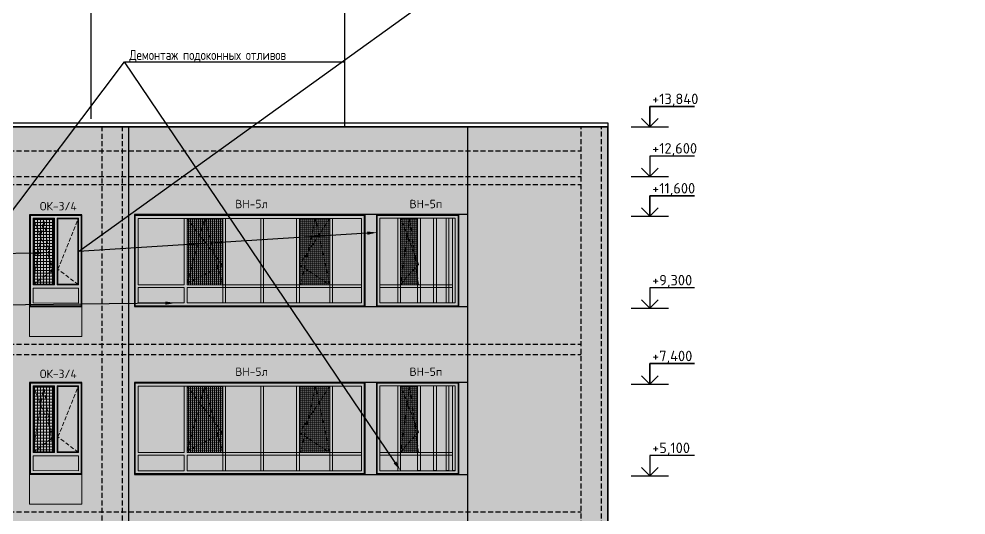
# Model space of a CAD drawing. Header units: millimetres. Extents: x -136099598 to 9192475, y 0 to 347021.
# Drawn here: x -180087 to -156358, y 292670 to 305097 of the extents above; entities that cross this region are included whole.
import ezdxf
from ezdxf import colors
from ezdxf.entities.mleader import LeaderData, LeaderLine
from ezdxf.math import Vec2, Vec3

# ---------------------------------------------------------------- set-up
doc = ezdxf.new("R2010")
doc.units = ezdxf.units.MM
doc.header["$MEASUREMENT"] = 0
doc.linetypes.add('01_base$0$DASHED2', pattern=[0.375, 0.25, -0.125])
doc.linetypes.add('ADSK_Штриховая_ш2 п1', pattern=[3, 2, -1])
doc.layers.get('0').update_dxf_attribs({"color": 250, "lineweight": 9})
doc.layers.get('Defpoints').update_dxf_attribs({"color": 8})
for name, color, linetype, lineweight, true_color in [('!_Окно_00_Штрих_Стекло', 7, 'Continuous', 0, 0x737373), ('RAL 000 80 00', 7, 'Continuous', 0, 0xb9b8b6), ('RAL 100 6030', 7, 'Continuous', 0, 0x989057), ('RAL 7016', 7, 'Continuous', 0, 0x383e42), ('RAL 90 10', 7, 'Continuous', 0, 0xf1ece1)]:
    doc.layers.add(name, color=color, linetype=linetype, lineweight=lineweight, true_color=true_color)
for name, color, linetype, lineweight in [('_0', 250, 'Continuous', 9), ('АР.РД_Выноски', 174, 'Continuous', 9), ('СТЕНЫ кирпич ЛИДЕР', 250, 'Continuous', 15), ('Фасад_тонкие', 7, 'Continuous', 5), ('фасады', 7, 'Continuous', 9)]:
    doc.layers.add(name, color=color, linetype=linetype, lineweight=lineweight)
for name, color, linetype in [('PDF _0', 7, 'Continuous'), ('PDF _PDF _0', 7, 'Continuous'), ('PDF _Текст', 7, 'Continuous')]:
    doc.layers.add(name, color=color, linetype=linetype)
doc.layers.add('АР-Выноски', color=5, linetype='Continuous', lineweight=5, plot=False)
doc.styles.add('ICOCPEUR', font='isocpeur.ttf')
doc.styles.add('ISOCPEUR', font='isocpeur.ttf', dxfattribs={"width": 0.7})
doc.styles.add('PDF ISOCPEUR', font='isocpeur.ttf')
doc.styles.add('Архитектурный', font='isocpeur.ttf', dxfattribs={"width": 0.7})
doc.dimstyles.new('R_100', dxfattribs={"dimtxt": 270, "dimasz": 120, "dimexe": 100, "dimexo": 100, "dimgap": 80, "dimtad": 1, "dimdec": 0, "dimrnd": 5, "dimzin": 0, "dimdsep": 46, "dimtxsty": 'ISOCPEUR', "dimblk": 'ARCHTICK', "dimcen": 100, "dimdle": 100, "dimclrd": 256, "dimclre": 256, "dimclrt": 256, "dimadec": 0, "dimazin": 0, "dimtfac": 2, "dimtdec": 0, "dimtofl": 0, "dimtmove": 1, "dimatfit": 3, "dimfxl": 1, "dimtvp": 3, "dimtfill": 1, "dimtolj": 1, "dimtzin": 0, "dimarcsym": 0})

# ---------------------------------------------------------------- blocks, each defined once
blk = doc.blocks.new('A$C2b77ee60')
at = {"layer": '!_Окно_00_Штрих_Стекло'}
h = blk.add_hatch(color=256, dxfattribs=at)
h.dxf.hatch_style = 1
h.set_gradient(color1=(70, 92, 124), color2=(219, 225, 235), name='CURVED')
h.paths.add_polyline_path([(5687, 90), (90, 90), (90, 2209), (5687, 2209)])
h = blk.add_hatch(color=256, dxfattribs=at)
h.dxf.hatch_style = 1
h.set_gradient(color1=(70, 92, 124), color2=(219, 225, 235), name='CURVED')
h.paths.add_polyline_path([(8038, 94), (6143, 90), (6151, 2214), (8038, 2216)])
at = {"layer": 'PDF _PDF _0', "lineweight": 0, "true_color": 0x636466}
h = blk.add_hatch(dxfattribs=at)
h.set_pattern_fill('ANSI37', color=251, scale=400, angle=135)
h.set_pattern_definition([(180, (219562.14, -518468.174), (-4e-15, -50), []), (270, (219562.14, -518468.174), (50, -1e-14), [])])
h.paths.add_polyline_path([(2210, 562), (2210, 2209), (1316, 2209), (1316, 548)])
h = blk.add_hatch(dxfattribs=at)
h.set_pattern_fill('ANSI37', color=251, scale=400, angle=135)
h.set_pattern_definition([(180, (222412.84, -518468.174), (-4e-15, -50), []), (270, (222412.84, -518468.174), (50, -1e-14), [])])
h.paths.add_polyline_path([(4892, 562), (4892, 2209), (4131, 2209), (4131, 548)])
h = blk.add_hatch(dxfattribs=at)
h.set_pattern_fill('ANSI37', color=251, scale=400, angle=135)
h.set_pattern_definition([(180, (224914.28, -518468.174), (-4e-15, -50), []), (270, (224914.28, -518468.174), (50, -1e-14), [])])
h.paths.add_polyline_path([(7095, 548), (7095, 2214), (6668, 2209), (6668, 548)])
at = {"layer": 'RAL 7016', "ltscale": 100, "transparency": 33554687}
h = blk.add_hatch(color=256, dxfattribs=at)
h.dxf.hatch_style = 1
h.paths.add_polyline_path([(5777, 2299), (0, 2299), (0, 0), (5777, 0)])
h.paths.add_polyline_path([(5687, 2209), (5686, 85), (90, 90), (90, 2209)], flags=16)
h = blk.add_hatch(color=256, dxfattribs=at)
h.dxf.hatch_style = 1
h.paths.add_polyline_path([(1317, 90), (1317, 2238), (1247, 2238), (1247, 90)])
h = blk.add_hatch(color=256, dxfattribs=at)
h.dxf.hatch_style = 1
h.paths.add_polyline_path([(2280, 90), (2280, 2209), (2210, 2209), (2210, 90)])
h = blk.add_hatch(color=256, dxfattribs=at)
h.dxf.hatch_style = 1
h.paths.add_polyline_path([(3235, 90), (3234, 2209), (3164, 2209), (3165, 90)])
h = blk.add_hatch(color=256, dxfattribs=at)
h.dxf.hatch_style = 1
h.paths.add_polyline_path([(4132, 90), (4131, 2209), (4061, 2209), (4062, 90)])
h = blk.add_hatch(color=256, dxfattribs=at)
h.dxf.hatch_style = 1
h.paths.add_polyline_path([(4962, 90), (4961, 2209), (4891, 2209), (4892, 90)])
h = blk.add_hatch(color=256, dxfattribs=at)
h.dxf.hatch_style = 1
h.paths.add_polyline_path([(8128, 2299), (6061, 2299), (6061, 4), (8128, 2)])
h.paths.add_polyline_path([(8038, 2213), (8038, 93), (6151, 94), (6151, 2214)], flags=16)
h = blk.add_hatch(color=256, dxfattribs=at)
h.dxf.hatch_style = 1
h.paths.add_polyline_path([(6669, 90), (6668, 2214), (6598, 2214), (6599, 90)])
h = blk.add_hatch(color=256, dxfattribs=at)
h.dxf.hatch_style = 1
h.paths.add_polyline_path([(7165, 90), (7164, 2214), (7094, 2214), (7095, 90)])
h = blk.add_hatch(color=256, dxfattribs=at)
h.dxf.hatch_style = 1
h.paths.add_polyline_path([(7565, 90), (7565, 2214), (7495, 2214), (7495, 90)])
h = blk.add_hatch(color=256, dxfattribs=at)
h.dxf.hatch_style = 1
h.paths.add_polyline_path([(7881, 90), (7881, 2214), (7811, 2214), (7811, 90)])
h = blk.add_hatch(color=256, dxfattribs=at)
h.dxf.hatch_style = 1
h.paths.add_polyline_path([(8039, 90), (8039, 2214), (7969, 2214), (7969, 90)])
h = blk.add_hatch(color=256, dxfattribs=at)
h.dxf.hatch_style = 1
h.paths.add_polyline_path([(5687, 547), (92, 548), (92, 478), (5687, 478)])
h = blk.add_hatch(color=256, dxfattribs=at)
h.dxf.hatch_style = 1
h.paths.add_polyline_path([(7969, 547), (6151, 548), (6151, 478), (7969, 478)])
at = {"layer": 'PDF _0', "linetype": 'ADSK_Штриховая_ш2 п1', "lineweight": 0, "ltscale": 50}
for points in [[(1316, 2209), (2210, 1031), (1323, 585), (1759, 2209), (2210, 548)], [(4893, 2209), (4131, 1039), (4892, 548)], [(4892, 548), (4892, 548), (4538, 2209), (4166, 548)], [(7116, 556), (7116, 556), (6896, 2214), (6668, 556), (7116, 1057), (6668, 2214)]]:
    blk.add_lwpolyline(points, dxfattribs=at)
at = {"layer": 'PDF _PDF _0', "lineweight": 0}
for points in [[(0, 0), (5777, 0), (5777, 2299), (0, 2299)], [(20, 20), (5757, 20), (5757, 2279), (20, 2279)], [(2210, 90), (2279, 90), (2279, 2209), (2210, 2209)], [(3165, 90), (3233, 90), (3233, 2209), (3165, 2209)], [(4062, 90), (4131, 90), (4131, 2209), (4062, 2209)], [(4892, 90), (4961, 90), (4961, 2209), (4892, 2209)], [(6061, 0), (8128, 0), (8128, 2299), (6061, 2299)], [(6081, 20), (8108, 20), (8108, 2284), (6081, 2284)], [(6151, 90), (8038, 90), (8038, 2214), (6151, 2214)], [(6599, 90), (6668, 90), (6668, 2214), (6599, 2214)], [(7095, 94), (7163, 94), (7163, 2214), (7095, 2214)], [(7495, 94), (7564, 94), (7564, 2214), (7495, 2214)], [(7811, 94), (7880, 94), (7880, 2214), (7811, 2214)], [(7969, 94), (8038, 94), (8038, 2214), (7969, 2214)], [(6151, 478), (7969, 478), (7969, 548), (6151, 548)]]:
    blk.add_lwpolyline(points, close=True, dxfattribs=at)
for points in [[(1316, 90), (5687, 90), (5687, 2209), (90, 2209), (90, 548)], [(1316, 548), (1316, 2209), (1247, 2209), (1247, 548)], [(1247, 548), (90, 548)], [(90, 478), (90, 90), (1247, 90)], [(90, 478), (1247, 478)], [(1247, 478), (1247, 90)], [(1316, 478), (5687, 478), (5687, 548), (1316, 548)], [(1316, 90), (1316, 478)]]:
    blk.add_lwpolyline(points, dxfattribs=at)
at = {"layer": 'PDF _Текст', "lineweight": 0, "char_height": 210, "attachment_point": 7, "style": 'PDF ISOCPEUR'}
for s, insert in [('ВН-5л', (2525, 2464)), ('ВН-5п', (6892, 2464))]:
    blk.add_mtext(s, dxfattribs=dict(at, insert=insert))
blk = doc.blocks.new('A$C3735e77a')
at = {"layer": 'RAL 100 6030'}
h = blk.add_hatch(color=256, dxfattribs=at)
h.dxf.hatch_style = 1
h.paths.add_polyline_path([(1312, 0), (0, 0), (0, -748), (1312, -748)])
at = {"layer": 'СТЕНЫ кирпич ЛИДЕР', "ltscale": 100}
blk.add_lwpolyline([(0, 0), (1312, 0), (1312, -748), (0, -748)], close=True, dxfattribs=at)
blk = doc.blocks.new('A$C13491b3e')
at = {"layer": '!_Окно_00_Штрих_Стекло'}
h = blk.add_hatch(color=256, dxfattribs=at)
h.dxf.hatch_style = 1
h.set_gradient(color1=(70, 92, 124), color2=(219, 225, 235), name='CURVED')
h.paths.add_polyline_path([(105, 2196), (601, 2196), (601, 564), (105, 564)])
h.paths.add_polyline_path([(1208, 2196), (707, 2195), (707, 563), (1208, 564)])
h.paths.add_polyline_path([(90, 460), (1222, 458), (1221, 89), (90, 91)])
at = {"layer": 'PDF _PDF _0', "lineweight": 0, "true_color": 0x636466}
h = blk.add_hatch(dxfattribs=at)
h.set_pattern_fill('ANSI37', color=251, scale=600, angle=135)
h.paths.add_polyline_path([(601, 564), (601, 2197), (105, 2196), (105, 563)])
at = {"layer": 'RAL 7016'}
h = blk.add_hatch(color=256, dxfattribs=at)
h.dxf.hatch_style = 1
h.paths.add_polyline_path([(1312, 2301), (0, 2301), (0, 0), (1312, 0)])
h.paths.add_polyline_path([(707, 2196), (1207, 2196), (1208, 564), (707, 563)], flags=16)
h.paths.add_polyline_path([(601, 2196), (601, 564), (105, 564), (105, 2196)], flags=16)
h.paths.add_polyline_path([(1222, 458), (1222, 89), (90, 91), (90, 460)], flags=16)
at = {"layer": 'PDF _0', "linetype": 'ADSK_Штриховая_ш2 п1', "lineweight": 0, "ltscale": 50}
for points in [[(601, 548), (355, 2213), (89, 548), (601, 935), (89, 2213)], [(711, 548), (969, 548), (1223, 548), (711, 935), (1223, 2213)]]:
    blk.add_lwpolyline(points, dxfattribs=at)
at = {"layer": 'PDF _PDF _0', "lineweight": 0}
for points in [[(0, 0), (1312, 0), (1312, 2301), (0, 2301)], [(20, 18), (1292, 18), (1292, 2281), (20, 2281)], [(89, 548), (621, 548), (621, 2213), (89, 2213)], [(105, 563), (601, 564), (601, 2197), (105, 2196)], [(1223, 548), (691, 548), (691, 2213), (1223, 2213)], [(707, 563), (1208, 564), (1208, 2197), (707, 2196)], [(1222, 88), (90, 92), (90, 459), (1222, 459)]]:
    blk.add_lwpolyline(points, close=True, dxfattribs=at)
at = {"layer": 'PDF _Текст', "lineweight": 0, "insert": (257, 2409), "char_height": 210, "attachment_point": 7, "style": 'PDF ISOCPEUR'}
blk.add_mtext('ОК-3/4', dxfattribs=at)
blk = doc.blocks.new('_ArchTick')
at = {"color": 0, "linetype": 'ByBlock', "const_width": 0.15}
blk.add_lwpolyline([(-0.5, -0.5), (0.5, 0.5)], dxfattribs=at)
blk = doc.blocks.new('*D543')
at = {"lineweight": -2, "ltscale": 100, "transparency": 16777216}
for p, q in [((-323920, 321792), (-323920, 318192)), ((-322916, 321717), (-323995, 321717)), ((-322916, 318267), (-323995, 318267))]:
    blk.add_line(p, q, dxfattribs=at)
at = {"layer": '_0', "lineweight": -2, "ltscale": 150, "transparency": 16777216}
for p, q in [((-73299, 163309), (-73299, 161911)), ((-73984, 163209), (-73199, 163209)), ((-74202, 162011), (-73199, 162011))]:
    blk.add_line(p, q, dxfattribs=at)
at = {"layer": 'Defpoints', "color": 0, "ltscale": 100, "transparency": 16777216}
for p in [(-322916, 321717), (-323920, 318267), (-322916, 318267)]:
    blk.add_point(p, dxfattribs=at)
at = {"layer": 'Defpoints', "color": 0, "ltscale": 150, "transparency": 16777216}
for p in [(-74084, 163209), (-74302, 162011), (-73299, 162011)]:
    blk.add_point(p, dxfattribs=at)
at = {"lineweight": -2, "ltscale": 100, "transparency": 16777216, "xscale": 75, "yscale": 75, "zscale": 75}
for p, rotation in [((-323920, 321717), 90), ((-323920, 318267), 270)]:
    blk.add_blockref('_ArchTick', p, dxfattribs=dict(at, rotation=rotation))
at = {"layer": '_0', "lineweight": -2, "ltscale": 150, "transparency": 16777216, "xscale": 120, "yscale": 120, "zscale": 120}
for p, rotation in [((-73299, 163209), 90), ((-73299, 162011), 270)]:
    blk.add_blockref('_ArchTick', p, dxfattribs=dict(at, rotation=rotation))
at = {"ltscale": 100, "transparency": 16777216, "insert": (-324035, 320067), "char_height": 150, "attachment_point": 5, "rotation": 90, "style": 'Архитектурный', "bg_fill": 3, "box_fill_scale": 1.25, "bg_fill_color": 256, "bg_fill_true_color": 13158600, "bg_fill_transparency": 0}
blk.add_mtext('\\A1;3450', dxfattribs=at)
at = {"layer": '_0', "ltscale": 150, "transparency": 16777216, "insert": (-73514, 162610), "char_height": 270, "attachment_point": 5, "rotation": 90, "style": 'ISOCPEUR', "bg_fill": 3, "box_fill_scale": 1.25, "bg_fill_color": 256, "bg_fill_true_color": 13158600, "bg_fill_transparency": 0}
blk.add_mtext('\\A1;1200', dxfattribs=at)
blk = doc.blocks.new('*D544')
at = {"lineweight": -2, "ltscale": 100, "transparency": 16777216}
for p, q in [((-311801, 318267), (-311801, 317656)), ((-312702, 317955), (-312702, 317656)), ((-312777, 317731), (-311726, 317731))]:
    blk.add_line(p, q, dxfattribs=at)
at = {"layer": '_0', "lineweight": -2, "ltscale": 150, "transparency": 16777216}
for p, q in [((-76485, 160911), (-76485, 159813)), ((-76420, 160811), (-76585, 160811)), ((-76420, 159913), (-76585, 159913))]:
    blk.add_line(p, q, dxfattribs=at)
at = {"layer": 'Defpoints', "color": 0, "ltscale": 100, "transparency": 16777216}
for p in [(-311801, 318267), (-312702, 317955), (-311801, 317731)]:
    blk.add_point(p, dxfattribs=at)
at = {"layer": 'Defpoints', "color": 0, "ltscale": 150, "transparency": 16777216}
for p in [(-76320, 160811, -1), (-76485, 159913), (-76320, 159913, 0)]:
    blk.add_point(p, dxfattribs=at)
at = {"lineweight": -2, "ltscale": 100, "transparency": 16777216, "xscale": 75, "yscale": 75, "zscale": 75, "rotation": 180}
blk.add_blockref('_ArchTick', (-312702, 317731), dxfattribs=at)
at = {"lineweight": -2, "ltscale": 100, "transparency": 16777216, "xscale": 75, "yscale": 75, "zscale": 75}
blk.add_blockref('_ArchTick', (-311801, 317731), dxfattribs=at)
at = {"layer": '_0', "lineweight": -2, "ltscale": 150, "transparency": 16777216, "xscale": 120, "yscale": 120, "zscale": 120}
for p, rotation in [((-76485, 160811), 90), ((-76485, 159913), 270)]:
    blk.add_blockref('_ArchTick', p, dxfattribs=dict(at, rotation=rotation))
at = {"ltscale": 100, "transparency": 16777216, "insert": (-312251, 317846), "char_height": 150, "attachment_point": 5, "style": 'Архитектурный', "bg_fill": 3, "box_fill_scale": 1.25, "bg_fill_color": 256, "bg_fill_true_color": 13158600, "bg_fill_transparency": 0}
blk.add_mtext('\\A1;900', dxfattribs=at)
at = {"layer": '_0', "ltscale": 150, "transparency": 16777216, "insert": (-76700, 160362), "char_height": 270, "attachment_point": 5, "rotation": 90, "style": 'ISOCPEUR', "bg_fill": 3, "box_fill_scale": 1.25, "bg_fill_color": 256, "bg_fill_true_color": 13158600, "bg_fill_transparency": 0}
blk.add_mtext('\\A1;900', dxfattribs=at)

msp = doc.modelspace()

# ---------------------------------------------------------------- hatches: boundary and pattern name
at = {"layer": 'RAL 000 80 00'}
h = msp.add_hatch(color=256, dxfattribs=at)
h.dxf.hatch_style = 1
h.paths.add_polyline_path([(-168844, 302391.3), (-177334.5, 302392), (-177334.2, 288553.7), (-168844.3, 288553.4)])
at = {"layer": 'RAL 90 10', "ltscale": 100, "transparency": 33554687}
h = msp.add_hatch(color=256, dxfattribs=at)
h.dxf.hatch_style = 1
h.paths.add_polyline_path([(-194994.5, 297892), (-194994.5, 300192.8), (-193683, 300192.8), (-193683, 297892)])
h.paths.add_polyline_path([(-191904.5, 297892), (-191904.5, 300192.8), (-190593, 300192.8), (-190593, 297892)])
h.paths.add_polyline_path([(-188814.5, 297910), (-188814.5, 300210.8), (-187503, 300210.8), (-187503, 297910)])
h.paths.add_polyline_path([(-194994.5, 293692), (-194994.5, 295992.8), (-193683, 295992.8), (-193683, 293692)])
h.paths.add_polyline_path([(-191904.5, 293692), (-191904.5, 295992.8), (-190593, 295992.8), (-190593, 293692)])
h.paths.add_polyline_path([(-188814.5, 293710), (-188814.5, 296010.8), (-187503, 296010.8), (-187503, 293710)])
h.paths.add_polyline_path([(-194994.5, 289493.6), (-194994.5, 291794.4), (-193683, 291794.4), (-193683, 289493.6)])
h.paths.add_polyline_path([(-191904.5, 289493.6), (-191904.5, 291794.4), (-190593, 291794.4), (-190593, 289493.6)])
h.paths.add_polyline_path([(-188814.5, 289511.5), (-188814.5, 291812.4), (-187503, 291812.4), (-187503, 289511.5)])
h.paths.add_polyline_path([(-185979.5, 297892), (-185979.5, 300192.8), (-184668, 300192.8), (-184668, 297892)])
h.paths.add_polyline_path([(-182909.5, 297892), (-182909.5, 300192.8), (-181598, 300192.8), (-181598, 297892)])
h.paths.add_polyline_path([(-179819.5, 297892), (-179819.5, 300192.8), (-178508, 300192.8), (-178508, 297892)])
h.paths.add_polyline_path([(-185979.5, 295992.8), (-184668, 295992.8), (-184668, 293692), (-185979.5, 293692)])
h.paths.add_polyline_path([(-182909.5, 293692), (-182909.5, 295992.8), (-181598, 295992.8), (-181598, 293692)])
h.paths.add_polyline_path([(-179819.5, 293692), (-179819.5, 295992.8), (-178508, 295992.8), (-178508, 293692)])
h.paths.add_polyline_path([(-185979.5, 289493.6), (-185979.5, 291794.4), (-184668, 291794.4), (-184668, 289493.6)])
h.paths.add_polyline_path([(-182909.5, 289493.6), (-182909.5, 291794.4), (-181598, 291794.4), (-181598, 289493.6)])
h.paths.add_polyline_path([(-179819.5, 289493.6), (-179819.5, 291794.4), (-178508, 291794.4), (-178508, 289493.6)])
h.paths.add_polyline_path([(-177334.5, 302391.8), (-195334.5, 302391.8), (-195334.2, 288553.5), (-177334.5, 288553.6)])
h = msp.add_hatch(color=256, dxfattribs=at)
h.dxf.hatch_style = 1
h.paths.add_polyline_path([(-165334.5, 302391.8), (-168844.3, 302391.8), (-168844.3, 288553.5), (-165334.5, 288553.6)])

# ---------------------------------------------------------------- linework, layer by layer
at = {"color": 9, "lineweight": 30, "ltscale": 150}
for p, q in [((-178274.6, 302591.9), (-178274.6, 308553.5)), ((-171925.4, 302392, 0), (-171925.4, 308453.6))]:
    msp.add_line(p, q, dxfattribs=at)
at = {"lineweight": 30, "ltscale": 150, "elevation": -0.7}
msp.add_lwpolyline([(-195334.5, 302491.9), (-165334.5, 302491.9), (-165334.5, 302392), (-195334.5, 302392)], close=True, dxfattribs=at)
at = {"layer": 'Defpoints', "color": 2, "linetype": '01_base$0$DASHED2', "ltscale": 500}
for p, q in [((-178004.5, 286348, -1.1), (-178004.5, 302392, -0.9)), ((-177494.5, 286348, -1.3), (-177494.5, 302392, -0.9)), ((-166002.9, 288273.6, -1.8), (-166002.9, 302392, -1.8)), ((-165492.9, 288273.6, -1.8), (-165492.9, 302392, -1.8)), ((-195334.5, 301792), (-166002.9, 301792, -1.8)), ((-195334.5, 301152, -0.9), (-166002.9, 301152, -1.8)), ((-195334.5, 300952, -0.9), (-166002.9, 300952, -1.8)), ((-195334.5, 296952, -0.9), (-166002.9, 296952, -1.8)), ((-195334.5, 296692, -0.9), (-166002.9, 296692, -1.8)), ((-195334.5, 292752, 0.3), (-166002.9, 292752, -0.5))]:
    msp.add_line(p, q, dxfattribs=at)
at = {"layer": 'Defpoints', "ltscale": 150, "elevation": -0.9}
for points in [[(-178508, 300192.8), (-179819.5, 300192.8), (-179819.5, 297892), (-178508, 297892)], [(-178508, 295992.8), (-179819.5, 295992.8), (-179819.5, 293692), (-178508, 293692)]]:
    msp.add_lwpolyline(points, close=True, dxfattribs=at)
at = {"layer": 'СТЕНЫ кирпич ЛИДЕР', "lineweight": 30, "ltscale": 100}
for p, q in [((-195334.5, 302392, -0.9), (-165334.5, 302392, -0.7)), ((-177334.5, 287809.1), (-177334.5, 302392, -0.7)), ((-168844.3, 287693.6), (-168844.3, 302392, -0.7)), ((-165334.5, 287696.2, -1.8), (-165334.5, 302392, -0.7))]:
    msp.add_line(p, q, dxfattribs=at)
at = {"layer": 'Фасад_тонкие', "lineweight": 25}
for p, q in [((-164745.9, 302392), (-163810.9, 302392)), ((-164745.9, 301153.6), (-163810.9, 301153.6)), ((-164745.9, 300152.8), (-163810.9, 300152.8)), ((-164745.9, 297852), (-163810.9, 297852)), ((-164745.9, 295952.8), (-163810.9, 295952.8)), ((-164745.9, 293652), (-163810.9, 293652))]:
    msp.add_line(p, q, dxfattribs=at)
for points in [[(-163162.7, 302901.9), (-164278.4, 302901.9), (-164278.4, 302392), (-164491.8, 302600.9), (-164278.4, 302392), (-164069.5, 302600.9)], [(-164278.4, 302392), (-164278.4, 302901.9), (-163162.7, 302901.9)], [(-163162.7, 301663.5), (-164278.4, 301663.5), (-164278.4, 301153.6), (-164491.8, 301362.5), (-164278.4, 301153.6), (-164069.5, 301362.5)], [(-163162.7, 300662.7), (-164278.4, 300662.7), (-164278.4, 300152.8), (-164491.8, 300361.7), (-164278.4, 300152.8), (-164069.5, 300361.7)], [(-164278.4, 300152.8), (-164278.4, 300662.7), (-163162.7, 300662.7)], [(-163162.7, 298361.9), (-164278.4, 298361.9), (-164278.4, 297852), (-164491.8, 298060.9), (-164278.4, 297852), (-164069.5, 298060.9)], [(-163162.7, 296462.7), (-164278.4, 296462.7), (-164278.4, 295952.8), (-164491.8, 296161.7), (-164278.4, 295952.8), (-164069.5, 296161.7)], [(-164278.4, 295952.8), (-164278.4, 296462.7), (-163162.7, 296462.7)], [(-163162.7, 294161.9), (-164278.4, 294161.9), (-164278.4, 293652), (-164491.8, 293860.9), (-164278.4, 293652), (-164069.5, 293860.9)]]:
    msp.add_lwpolyline(points, dxfattribs=at)
at = {"layer": 'Фасад_тонкие', "lineweight": 30, "elevation": -0.7}
msp.add_lwpolyline([(-168844.3, 300689.5), (-168844.3, 300782.9), (-168844.3, 302392)], dxfattribs=at)
at = {"layer": 'Фасад_тонкие', "lineweight": 25}
msp.add_solid([(-164188.1, 296797.5), (-164188.1, 296797.5), (-164285.9, 296797.5)], dxfattribs=at)
at = {"layer": 'фасады', "lineweight": 30, "ltscale": 150, "elevation": 0}
msp.add_lwpolyline([(-229684.5, 288553.6), (-229684.5, 302491.9), (-203674.5, 302491.9), (-203674.5, 304655.5), (-195334.5, 304655.5), (-195334.5, 302491.9), (-190514.4, 302491.9), (-190514.4, 304552.6), (-193194.5, 304552.6), (-193194.5, 302491.9), (-165334.5, 302491.9), (-165334.5, 288553.6)], dxfattribs=at)
at = {"layer": 'фасады', "lineweight": 30, "ltscale": 150, "elevation": -0.9}
for points in [[(-177192.3, 297892), (-168844.2, 297892), (-168844.2, 300195.6), (-177192.3, 300195.6)], [(-177192.3, 293687.5), (-168844.2, 293687.5), (-168844.2, 295991.2), (-177192.3, 295991.2)]]:
    msp.add_lwpolyline(points, close=True, dxfattribs=at)

# ---------------------------------------------------------------- block references
at = {"ltscale": 150}
for name, p in [('A$C2b77ee60', (-177192.3, 297892, -0.9)), ('A$C3735e77a', (-179819.5, 297892, -0.9)), ('A$C2b77ee60', (-177192.3, 293692, -0.9)), ('A$C3735e77a', (-179819.5, 293692, -0.9))]:
    msp.add_blockref(name, p, dxfattribs=at)
at = {"layer": '_0', "ltscale": 150}
for p in [(-179819.5, 297892, -0.9), (-179819.5, 293692, -0.9)]:
    msp.add_blockref('A$C13491b3e', p, dxfattribs=at)

# ---------------------------------------------------------------- texts
at = {"layer": 'Фасад_тонкие', "lineweight": 25, "char_height": 262.49, "attachment_point": 7, "style": 'PDF ISOCPEUR'}
for s, insert in [('+13,840', (-164224.3, 302901.9)), ('+12,600', (-164224.3, 301663.5)), ('+11,600', (-164224.3, 300662.7)), ('+9,300', (-164224.3, 298361.9)), ('+7,400', (-164224.3, 296462.7)), ('+5,100', (-164224.3, 294161.9))]:
    msp.add_mtext(s, dxfattribs=dict(at, insert=insert))

# ---------------------------------------------------------------- leaders
at = {"layer": 'АР-Выноски'}
ml = msp.add_multileader_mtext('Standard', dxfattribs=at)
ml.set_content('\\A1;{\\W0.8;Установка маскитных сеток на поворотно-откидные створки, в весенний, летний и осенний период.}', color=256, style='ICOCPEUR')
ml.set_leader_properties()
ml.build(insert=Vec2(0, 0))
ml.multileader.update_dxf_attribs({"text_left_attachment_type": 6, "text_right_attachment_type": 6, "dogleg_length": 100, "arrow_head_size": 250})
ctx = ml.context
ctx.base_point, ctx.char_height, ctx.arrow_head_size, ctx.landing_gap_size, ctx.plane_origin = Vec3(-178434.6, 310469.8, -0.9), 250, 250, 25, Vec3(-174320.1, 308803.9, -0.9)
ctx.left_attachment, ctx.right_attachment = 6, 6
notes = []
notes.append((ctx, [(1, (1, 1, 0), (-178694, 310469.8, -0.9), (1, 0), 259.4, [(2, [(-179466.6, 299232.1, -0.9), (-191462.8, 299042.5, -0.9), (-185720.5, 295390.2, -0.9)], 0, [])])]))
ctx.mtext.insert, ctx.mtext.width, ctx.mtext.defined_height, ctx.mtext.flow_direction = Vec3(-178409.6, 310794.8, -0.9), 7622.924, 230, 5
at = {"layer": 'АР.РД_Выноски'}
ml = msp.add_multileader_mtext('Standard', dxfattribs=at)
ml.set_content('\\A1;{\\W0.8;Очистка  оконных  откосов  от масляных и мастичных загрязнений, окрасочного слоя }', color=256, style='ICOCPEUR')
ml.set_leader_properties(color=256)
ml.build(insert=Vec2(0, 0))
ml.multileader.update_dxf_attribs({"text_left_attachment_type": 6, "text_right_attachment_type": 6, "dogleg_length": 100, "arrow_head_size": 250})
ctx = ml.context
ctx.base_point, ctx.char_height, ctx.arrow_head_size, ctx.landing_gap_size, ctx.plane_origin = Vec3(-166647.1, 307662.5), 250, 250, 25, Vec3(-154733.7, 310731.7)
ctx.left_attachment, ctx.right_attachment = 6, 6
notes.append((ctx, [(1, (1, 1, 0), (-166940.4, 307662.5), (1, 0), 293.3, [(1, [(-171111.3, 299747.2), (-178596.9, 299272.6)], 0, [])])]))
ctx.mtext.insert, ctx.mtext.width, ctx.mtext.flow_direction = Vec3(-166622.1, 307987.5), 6406.951, 5
ml = msp.add_multileader_mtext('Standard', dxfattribs=at)
ml.set_content('\\A1;{\\W0.8;Демонтаж подоконных отливов}', color=256, style='ICOCPEUR')
ml.set_leader_properties(color=256)
ml.build(insert=Vec2(0, 0))
ml.multileader.update_dxf_attribs({"text_left_attachment_type": 6, "text_right_attachment_type": 6, "dogleg_length": 100, "arrow_head_size": 250})
ctx = ml.context
ctx.base_point, ctx.char_height, ctx.arrow_head_size, ctx.landing_gap_size, ctx.plane_origin = Vec3(-177344.6, 304019.3), 250, 250, 25, Vec3(-169947, 304528.7)
ctx.left_attachment, ctx.right_attachment = 6, 6
notes.append((ctx, [(1, (1, 1, 0), (-177444.6, 304019.3), (1, 0), 100, [(1, [(-170524.5, 293782)], 0, []), (2, [(-176169.4, 297982), (-182055.4, 297910)], 0, [])])]))
ctx.mtext.insert, ctx.mtext.width, ctx.mtext.flow_direction = Vec3(-177319.6, 304319.3), 6323.333, 5
for ctx, leaders in notes:
    for number, flags, end, landing, length, lines in leaders:
        leader = LeaderData()
        leader.index, (leader.has_last_leader_line, leader.has_dogleg_vector, leader.attachment_direction) = number, flags
        leader.last_leader_point, leader.dogleg_vector, leader.dogleg_length = Vec3(end), Vec3(landing), length
        for number, points, colour, breaks in lines:
            line = LeaderLine()
            line.index, line.vertices, line.color, line.breaks = number, Vec3.list(points), colors.encode_raw_color(colour), breaks
            leader.lines.append(line)
        ctx.leaders.append(leader)

# ---------------------------------------------------------------- next in the draw order: dimensions: what is measured, and where the dimension line sits
at = {"layer": '_0', "ltscale": 150}
dim = msp.add_linear_dim(base=(-73299.4, 162010.8), p1=(-74084, 163209), p2=(-74301.6, 162010.8), angle=90, dimstyle='R_100', override={"dimpost": '\\X'}, dxfattribs=at)
dim.commit()
dim.dimension.update_dxf_attribs({"geometry": '*D543', "text_midpoint": (-73514.4, 162609.9)})

# ---------------------------------------------------------------- next in the draw order: dimensions: what is measured, and where the dimension line sits
dim = msp.add_linear_dim(base=(-76485.4, 159912.7), p1=(-76319.6, 160810.8, -1.4), p2=(-76319.7, 159912.7, -0.3), angle=90, dimstyle='R_100', override={"dimpost": '\\X'}, dxfattribs=at)
dim.commit()
dim.dimension.update_dxf_attribs({"geometry": '*D544', "text_midpoint": (-76700.4, 160361.8)})

doc.saveas('drawing.dxf')
